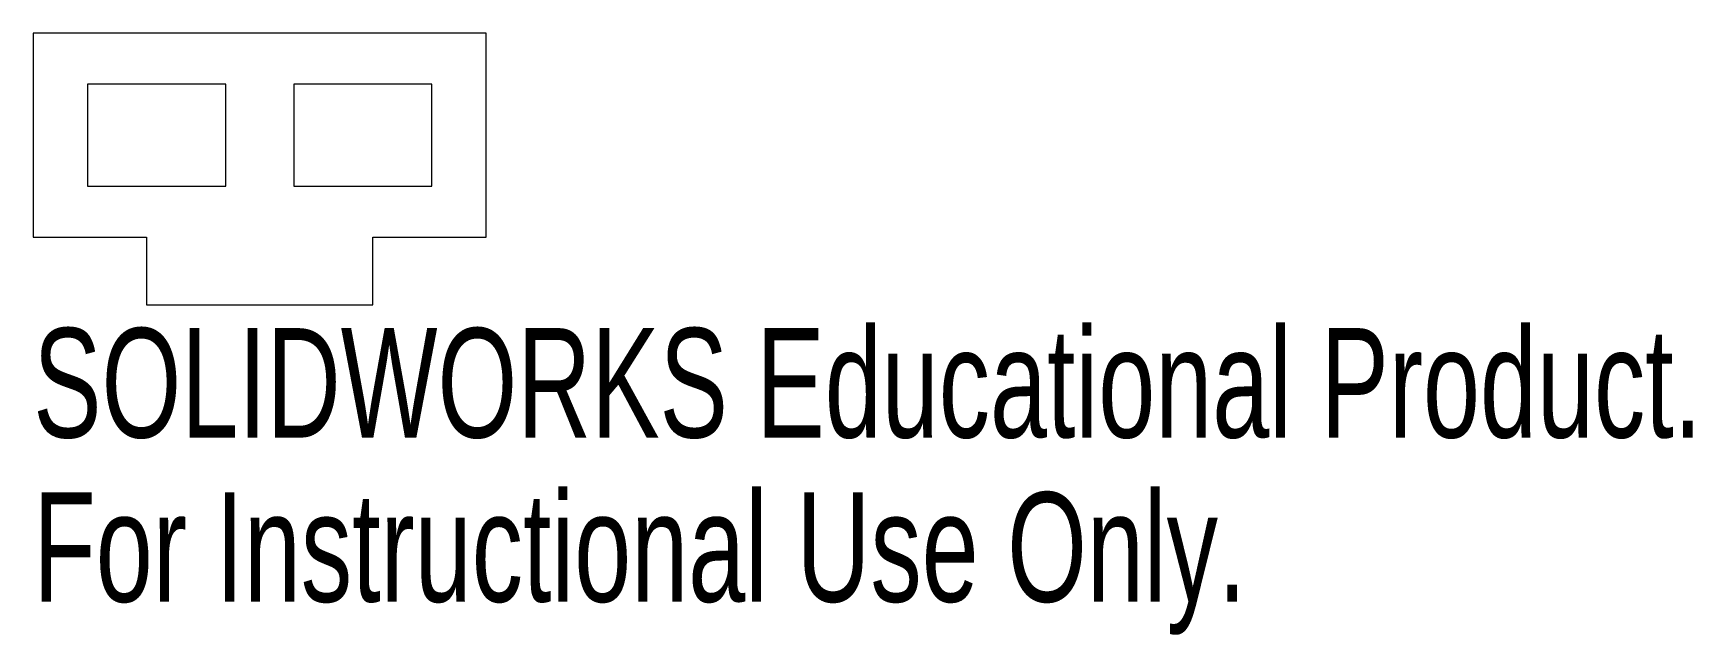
# Model space of a CAD drawing. Header units: millimetres. Extents: x -10 to 63.3, y -22.1 to 4.5.
import ezdxf

# ---------------------------------------------------------------- set-up
doc = ezdxf.new("R2010")
doc.units = ezdxf.units.MM
doc.styles.add('SLDTEXTSTYLE0', font='TXT', dxfattribs={"width": 0.7})

msp = doc.modelspace()

# ---------------------------------------------------------------- linework, layer by layer
at = {"color": 7, "linetype": 'Continuous', "lineweight": 15}
for p, q in [((-10, 4.5), (-10, -4.5)), ((10, 4.5), (-10, 4.5)), ((10, -4.5), (10, 4.5)), ((-7.6, 2.25), (-7.6, -2.25)), ((-1.5, 2.25), (-7.6, 2.25)), ((-1.5, -2.25), (-1.5, 2.25)), ((7.6, 2.25), (1.5, 2.25)), ((1.5, 2.25), (1.5, -2.25)), ((7.6, -2.25), (7.6, 2.25)), ((-7.6, -2.25), (-1.5, -2.25)), ((1.5, -2.25), (7.6, -2.25)), ((-10, -4.5), (-5, -4.5)), ((-5, -4.5), (-5, -7.5)), ((5, -4.5), (10, -4.5)), ((5, -7.5), (5, -4.5)), ((-5, -7.5), (5, -7.5))]:
    msp.add_line(p, q, dxfattribs=at)

# ---------------------------------------------------------------- texts
at = {"color": 7, "linetype": 'Continuous', "char_height": 4.83362, "attachment_point": 1, "style": 'SLDTEXTSTYLE0'}
for s, insert in [('SOLIDWORKS Educational Product.', (-10, -8.52)), ('For Instructional Use Only.', (-10, -15.77))]:
    msp.add_mtext(s, dxfattribs=dict(at, insert=insert))

doc.saveas('drawing.dxf')
